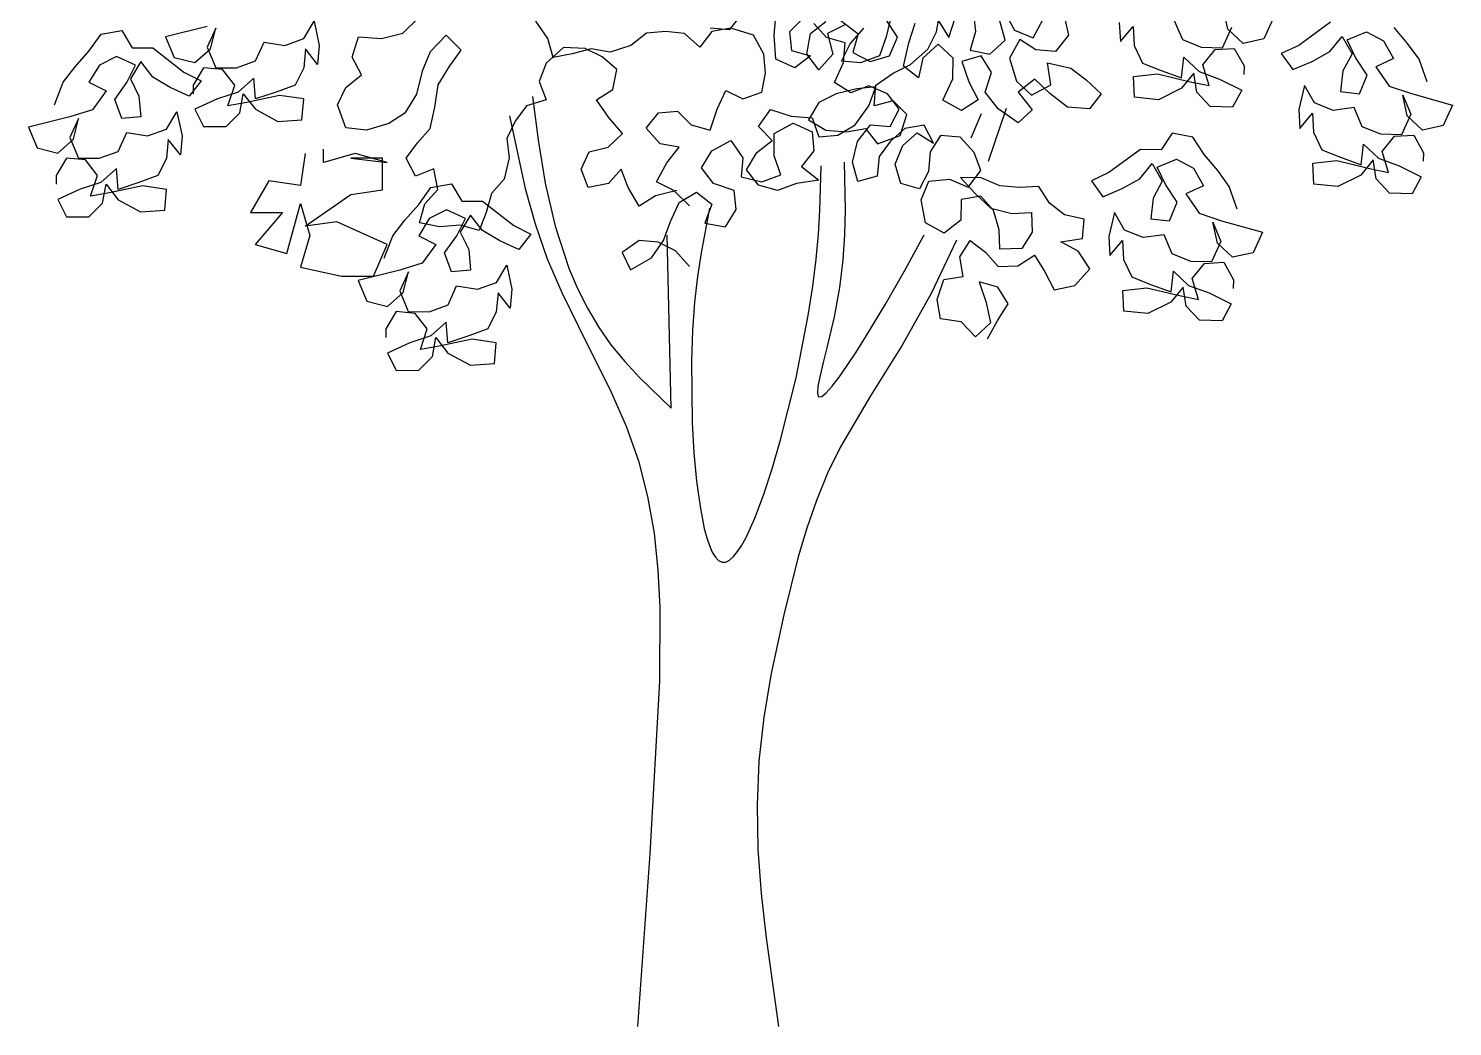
# Model space of a CAD drawing. Extents: x -624 to 3058, y 5313 to 11664.
# Drawn here: x -47 to 2501, y 5313 to 7099 of the extents above; entities that cross this region are included whole.
import ezdxf

# ---------------------------------------------------------------- set-up
doc = ezdxf.new("R2010")
doc.units = 0
doc.header["$LTSCALE"] = 150
doc.layers.get('0').update_dxf_attribs({"linetype": 'CONTINUOUS'})

msp = doc.modelspace()

# ---------------------------------------------------------------- linework, layer by layer
at = {"color": 0}
for p, q in [((1640.2, 6903.5), (1658.8, 6947.4)), ((1702.8, 6956.1), (1670.4, 6861.3)), ((1103, 6420), (1096.1, 6729.7))]:
    msp.add_line(p, q, dxfattribs=at)
for points in [[(272.7, 7103.1), (198.5, 7084.7), (213.9, 7047.6), (251, 7038.3), (278.8, 7063), (288.1, 7100), (272.7, 7066.1), (288.1, 7029), (325.1, 7028.9), (359.1, 7041.3), (374.6, 7075.2), (411.7, 7069), (445.7, 7081.4), (464.2, 7112.2), (473.4, 7069), (470.3, 7035), (448.7, 7062.8), (445.6, 7028.8), (430.1, 6998), (396.1, 6985.6), (359.1, 6973.3), (356, 7010.4), (328.2, 6985.7), (291.1, 6973.4), (250.9, 6954.9), (266.3, 6924), (306.5, 6923.9), (331.2, 6948.6), (337.5, 6982.6), (359, 6954.8), (399.2, 6933.1), (442.4, 6936.2), (445.6, 6973.2), (402.3, 6979.5), (343.6, 6967.2), (309.6, 6961), (322, 6998.1), (300.4, 7025.9), (266.4, 7029), (247.9, 6998.1), (247.9, 6982.7)], [(1113.3, 6809.2), (1075.2, 6799.8), (1046, 6781.3), (1026.5, 6814.7), (1013.8, 6847.6), (991, 6821.7), (954.4, 6814.9), (941.8, 6847.8), (956.7, 6878.5), (990.6, 6886.9), (1016.1, 6911.2), (990.8, 6940.9), (969.7, 6971.7), (998.9, 6990.2), (1005.8, 7025.7), (979.9, 7048.5), (949.3, 7063.4), (910.6, 7065.1), (879.3, 7037.1), (867, 7004.8), (879.6, 6972), (844.1, 6960.9), (823.9, 6933.4), (809, 6902.7), (813.1, 6867.8), (804.5, 6829.6), (781.7, 6803.8), (772.1, 6769.9), (759.8, 6737.6), (725.9, 6747.2), (688.3, 6744.7), (652.8, 6751.7), (662.4, 6785.5), (685.3, 6811.4), (678.5, 6848), (645.6, 6835.4), (628.8, 6867.2), (649, 6894.7), (671.8, 6920.6), (680.4, 6958.7), (686.3, 6998.4), (707.1, 7032.8), (727.3, 7060.3), (700.3, 7087.4), (671.6, 7057.8), (657.8, 7022.9), (647.6, 6982.1), (626.8, 6947.7), (597.7, 6929.3), (557.9, 6917.2), (520.8, 6921.5), (506.1, 6962.9), (521, 6993.6), (549.2, 7016.3), (532.3, 7048.1), (543.5, 7084.6), (584.8, 7081.4), (623, 7090.8), (650.1, 7117.7)], [(1135.8, 6781.8), (1108, 6809.6), (1077.1, 6825.1), (1095.7, 6859.1), (1117.3, 6886.9), (1083.4, 6893.1), (1058.7, 6920.9), (1080.3, 6948.7), (1114.3, 6951.7), (1139, 6927), (1173, 6917.7), (1185.4, 6954.8), (1200.8, 6988.7), (1231.7, 6973.2), (1265.7, 6985.6), (1271.9, 7019.5), (1268.9, 7053.5), (1250.3, 7087.5), (1210.2, 7099.9), (1176.2, 7093.8), (1154.6, 7066), (1126.8, 7090.7), (1092.8, 7093.8), (1058.8, 7090.8), (1031, 7069.2), (993.9, 7056.9), (960, 7063.1), (926, 7053.8), (892, 7047.7), (882.7, 7081.7), (861.2, 7112.6)], [(1135.7, 6673.7), (1111, 6701.5), (1080.1, 6717), (1046.1, 6720.1), (1015.2, 6698.5), (1030.6, 6667.6), (1067.7, 6689.2), (1089.4, 6720.1), (1101.8, 6754), (1117.2, 6788), (1148.2, 6806.5), (1175.9, 6784.9), (1163.5, 6750.9), (1200.6, 6744.7), (1219.2, 6775.6), (1216.1, 6809.5), (1179.1, 6821.9), (1157.5, 6849.8), (1176, 6880.6), (1210, 6899.1), (1231.6, 6868.2), (1228.5, 6834.2), (1265.6, 6824.9), (1299.5, 6837.3), (1287.2, 6871.3), (1287.3, 6911.4), (1321.3, 6929.9), (1355.2, 6914.4), (1358.3, 6880.5), (1336.6, 6852.7), (1367.5, 6827.9), (1327.3, 6821.8), (1293.3, 6809.5), (1259.4, 6818.8), (1237.8, 6846.6), (1256.3, 6877.5), (1284.2, 6899.1), (1259.5, 6923.8), (1281.1, 6954.7), (1318.2, 6942.3), (1355.2, 6939.2), (1367.6, 6905.2), (1401.5, 6908.2), (1432.5, 6926.7), (1457.2, 6960.7), (1469.6, 6994.7), (1435.6, 6991.6), (1398.5, 6982.4), (1367.6, 6966.9), (1349.1, 6936.1), (1379.9, 6917.5), (1417, 6914.4), (1451, 6920.5), (1472.6, 6892.7), (1512.8, 6908.1), (1525.1, 6945.2), (1500.5, 6969.9), (1466.5, 6960.7), (1469.6, 6997.7), (1500.5, 7019.3), (1531.4, 7034.8), (1562.3, 7062.5), (1577.8, 7093.4), (1584, 7127.4)], [(1228.8, 7124.6), (1207.1, 7096.8), (1173.1, 7099.9)], [(1343.1, 7121.4), (1315.2, 7093.6), (1318.3, 7059.7), (1352.3, 7050.4), (1324.4, 7028.8), (1290.5, 7044.2), (1287.4, 7087.5), (1290.5, 7121.5)], [(1414.1, 7105.9), (1383.2, 7090.5), (1392.4, 7053.4), (1367.7, 7025.6), (1346.1, 7053.5), (1352.3, 7090.5), (1380.1, 7112.1)], [(1383.8, 7131.4), (1437.9, 7089.8), (1428.3, 7056.7), (1459.5, 7040.4), (1494.1, 7050.5), (1508.1, 7083.9), (1487.1, 7115.9)], [(1497.5, 7124.4), (1488.2, 7084.2), (1475.8, 7050.2), (1441.8, 7037.9), (1407.8, 7041), (1423.3, 7071.9), (1448.1, 7099.7)], [(1806, 7124.2), (1814, 7087.3), (1791.1, 7058), (1756, 7061), (1726.9, 7079.5), (1708.5, 7046), (1721.1, 7004.9), (1748.3, 6979.8), (1782.6, 6998.6), (1776.6, 7037.8), (1818.5, 7028.5), (1845.6, 7007.7), (1872.8, 6982.6), (1852, 6955.5), (1812.6, 6958.3), (1781, 6983.3), (1753.7, 7008.4), (1724.1, 6985.4), (1749.4, 6953.6), (1724, 6930.7), (1688.1, 6955.5), (1665, 6985.2), (1676.7, 7020.7), (1658.1, 7050.5), (1623.5, 7040.4), (1635.9, 7003.7), (1652.5, 6971.6), (1622.6, 6952.9), (1589.1, 6971.3), (1607.3, 7009.2), (1608, 7046.3), (1580.7, 7071.5), (1553.3, 7046.3), (1546, 7011.1), (1518.9, 7031.9), (1528.2, 7073.8), (1539.9, 7109.2)], [(1581.3, 7113), (1599.9, 7083.2), (1611.6, 7118.6)], [(1643.9, 7130.8), (1647.6, 7093.8), (1638, 7060.7), (1673.3, 7053.3), (1700.7, 7078.5), (1690.4, 7117.4)], [(1698.6, 7130.8), (1717.4, 7096.6), (1750.8, 7082.6), (1769.1, 7116.2)], [(2105.8, 7101), (2089.3, 7064.4), (2052.3, 7065.5), (2018.7, 7078.8), (2004.2, 7113.2)], [(2180.5, 7117.4), (2164, 7080.8), (2126.7, 7072.6), (2099.6, 7098.1), (2091.4, 7135.4)], [(2283.2, 7110.6), (2226.4, 7068.9), (2195.1, 7054.4), (2215.9, 7026), (2250.3, 7040.4), (2281.7, 7058.1), (2304.1, 7085.3), (2321.8, 7053.8), (2305.4, 7023.4), (2301.3, 6986.4), (2335.2, 6982.4), (2348.5, 7016), (2327.8, 7047.5), (2313.2, 7078.8), (2347.6, 7093.3), (2378.1, 7077), (2395.7, 7045.6), (2364.4, 7031), (2388.1, 6996.3), (2427.9, 6982.8), (2501.5, 6962.2), (2485, 6925.6), (2447.7, 6917.4), (2420.6, 6942.9), (2412.4, 6980.2), (2426.8, 6945.8), (2410.3, 6909.2), (2373.3, 6910.2), (2339.7, 6923.5), (2325.2, 6958), (2288, 6952.8), (2254.4, 6966.2), (2236.7, 6997.6), (2226.2, 6954.6), (2228.3, 6920.5), (2250.7, 6947.7), (2252.9, 6913.7), (2267.4, 6882.3), (2301, 6869), (2337.7, 6855.6), (2341.9, 6892.6), (2369, 6867.1), (2405.7, 6853.7), (2445.3, 6834), (2429, 6803.6), (2388.8, 6804.7), (2364.8, 6830.1), (2359.6, 6864.3), (2337.2, 6837.1), (2296.5, 6816.6), (2253.3, 6820.9), (2251.3, 6858.1), (2294.7, 6863), (2353, 6849), (2386.8, 6841.9), (2375.5, 6879.3), (2397.9, 6906.4), (2432, 6908.5), (2449.6, 6877.1), (2449.2, 6861.7)], [(-0.6, 6963), (14.9, 7003.1), (36.5, 7030.9), (61.2, 7058.7), (82.9, 7089.5), (120, 7095.7), (138.5, 7064.8), (175.5, 7064.7), (231.1, 7021.5), (262, 7006), (240.3, 6978.2), (206.4, 6993.7), (175.5, 7012.2), (153.9, 7040.1), (135.3, 7009.2), (150.7, 6978.3), (153.8, 6941.2), (119.8, 6938.1), (107.5, 6972.1), (129.1, 7003), (144.6, 7033.9), (110.7, 7049.4), (79.8, 7033.9), (61.2, 7003.1), (92.1, 6987.6), (67.3, 6953.6), (27.2, 6941.3), (-47, 6922.9), (-31.6, 6885.8), (5.5, 6876.5), (33.3, 6901.2), (42.6, 6938.2), (27.1, 6904.3), (42.5, 6867.2), (79.6, 6867.1), (113.6, 6879.5), (129.1, 6913.4), (166.1, 6907.2), (200.1, 6919.5), (218.7, 6950.4), (227.9, 6907.2), (224.8, 6873.2), (203.2, 6901), (200.1, 6867), (184.6, 6836.2), (150.6, 6823.8), (113.5, 6811.5), (110.5, 6848.6), (82.6, 6823.9), (45.6, 6811.6), (5.4, 6793.1), (20.8, 6762.2), (61, 6762.1), (85.7, 6786.8), (91.9, 6820.8), (113.5, 6793), (153.6, 6771.3), (196.9, 6774.4), (200, 6811.4), (156.8, 6817.6), (98.1, 6805.3), (64.1, 6799.2), (76.5, 6836.3), (54.9, 6864.1), (20.9, 6867.2), (2.3, 6836.3), (2.3, 6820.9)], [(1669.5, 6543.8), (1687.9, 6577.3), (1706.4, 6606.5), (1687.7, 6636.4), (1654.5, 6646), (1666.9, 6609.3), (1674.9, 6572.5), (1647.5, 6547.3), (1622.4, 6574.7), (1585, 6579.8), (1579.3, 6614.6), (1591, 6650), (1625.7, 6655.8), (1619.9, 6690.5), (1638.5, 6719.7), (1665.5, 6698.9), (1688.4, 6673.6), (1723.3, 6674.9), (1753.2, 6693.6), (1771.8, 6663.8), (1788.4, 6631.6), (1825.3, 6639.7), (1852.5, 6669.2), (1831.6, 6701.1), (1800.3, 6717.4), (1839.4, 6723.3), (1842.4, 6758.4), (1807.1, 6765.7), (1780.1, 6786.5), (1761.4, 6816.4), (1726.5, 6815), (1691.4, 6817.9), (1658, 6831.9), (1620.8, 6832.6), (1646, 6805.2), (1675.5, 6778), (1713, 6768.5), (1747.9, 6769.9), (1749.3, 6735), (1730.8, 6705.8), (1691.5, 6704.3), (1690.1, 6739.2), (1680, 6773.8), (1657.2, 6799.1), (1622.4, 6793.3), (1621.7, 6756.1), (1592, 6733.1), (1558.5, 6751.4), (1550.3, 6792.7), (1564.3, 6826), (1601.3, 6829.7), (1634.6, 6815.7), (1657.5, 6845), (1645.3, 6877.3), (1620.2, 6904.7), (1585.1, 6907.7), (1566.5, 6878.6), (1563.6, 6843.5), (1547.3, 6812.2), (1514.2, 6821.8), (1504, 6856.4), (1518, 6889.7), (1543.3, 6912.6), (1572.5, 6894.1), (1555.9, 6926.2), (1521.2, 6920.5), (1495.8, 6897.6), (1475.1, 6870.5), (1472.1, 6835.4), (1437.5, 6825.3), (1427.4, 6859.9), (1436.8, 6897.4), (1459.7, 6926.8), (1494.8, 6923.8), (1511, 6955), (1490.3, 6982.6), (1456.9, 6996.6), (1424.6, 6984.4), (1395.5, 7002.9), (1411.5, 7038.5), (1414.5, 7073.6), (1381.3, 7083.2), (1358.5, 7108.5)], [(1905.2, 7109.8), (1907.3, 7075.8), (1929.7, 7102.9), (1931.9, 7068.9), (1946.4, 7037.6), (1980, 7024.3), (2016.7, 7010.8), (2020.9, 7047.8), (2048, 7022.3), (2084.7, 7008.9), (2124.3, 6989.2), (2108, 6958.8), (2067.8, 6959.9), (2043.8, 6985.4), (2038.6, 7019.5), (2016.2, 6992.3), (1975.5, 6971.9), (1932.3, 6976.2), (1930.3, 7013.3), (1973.7, 7018.3), (2032, 7004.2), (2065.8, 6997.1), (2054.5, 7034.5), (2076.9, 7061.7), (2111, 7063.8), (2128.6, 7032.4), (2128.2, 7016.9)], [(2456.3, 7003.7), (2442, 7044.2), (2421.2, 7072.6), (2397.3, 7101.1)], [(2116.3, 6776.1), (2102, 6816.7), (2081.2, 6845.1), (2057.3, 6873.6), (2036.6, 6905.1), (1999.7, 6912.3), (1980.3, 6882), (1943.2, 6883.1), (1886.4, 6841.4), (1855.1, 6826.9), (1875.9, 6798.4), (1910.3, 6812.9), (1941.7, 6830.6), (1964.1, 6857.7), (1981.8, 6826.3), (1965.5, 6795.9), (1961.3, 6758.9), (1995.2, 6754.9), (2008.5, 6788.5), (1987.8, 6820), (1973.2, 6851.3), (2007.6, 6865.8), (2038.1, 6849.4), (2055.7, 6818), (2024.4, 6803.5), (2048.1, 6768.8), (2087.9, 6755.3), (2161.5, 6734.7), (2145, 6698.1), (2107.7, 6689.9), (2080.6, 6715.3), (2072.4, 6752.7), (2086.9, 6718.3), (2070.4, 6681.6), (2033.3, 6682.7), (1999.7, 6696), (1985.2, 6730.4), (1948, 6725.3), (1914.4, 6738.6), (1896.7, 6770), (1886.2, 6727.1), (1888.4, 6693), (1910.8, 6720.2), (1912.9, 6686.1), (1927.4, 6654.8), (1961.1, 6641.5), (1997.8, 6628.1), (2001.9, 6665.1), (2029, 6639.6), (2065.7, 6626.2), (2105.3, 6606.5), (2089, 6576), (2048.8, 6577.2), (2024.8, 6602.6), (2019.6, 6636.7), (1997.2, 6609.6), (1956.5, 6589.1), (1913.3, 6593.4), (1911.3, 6630.6), (1954.7, 6635.5), (2013, 6621.5), (2046.8, 6614.3), (2035.5, 6651.7), (2057.9, 6678.9), (2092, 6681), (2109.6, 6649.6), (2109.2, 6634.2)], [(448.1, 6875.6), (440, 6818.6), (382.9, 6826.8), (350.3, 6769.8), (407.4, 6769.8), (358.5, 6712.9), (415.5, 6696.6), (440, 6786.1), (456.3, 6729.1), (440, 6672.2), (513.3, 6655.9), (570.3, 6655.9), (594.8, 6712.9), (505.1, 6753.6), (448.1, 6745.4), (529.6, 6802.4), (586.6, 6810.5), (586.6, 6867.5), (529.6, 6867.5), (594.8, 6859.3), (537.7, 6875.6), (480.7, 6859.3), (480.7, 6883.7)], [(589.5, 6688.5), (605, 6728.6), (626.7, 6756.4), (651.4, 6784.2), (673.1, 6815.1), (710.1, 6821.2), (728.6, 6790.3), (765.7, 6790.3), (821.3, 6747), (852.2, 6731.5), (830.5, 6703.7), (796.5, 6719.2), (765.7, 6737.7), (744.1, 6765.6), (725.5, 6734.7), (740.9, 6703.8), (744, 6666.7), (710, 6663.7), (697.7, 6697.7), (719.3, 6728.5), (734.8, 6759.4), (700.8, 6774.9), (669.9, 6759.5), (651.4, 6728.6), (682.2, 6713.1), (657.5, 6679.2), (617.3, 6666.8), (543.2, 6648.4), (558.6, 6611.3), (595.6, 6602), (623.5, 6626.7), (632.8, 6663.7), (617.3, 6629.8), (632.7, 6592.7), (669.8, 6592.6), (703.8, 6605), (719.2, 6638.9), (756.3, 6632.7), (790.3, 6645.1), (808.9, 6675.9), (818.1, 6632.7), (815, 6598.7), (793.4, 6626.5), (790.2, 6592.5), (774.8, 6561.7), (740.8, 6549.3), (703.7, 6537), (700.6, 6574.1), (672.8, 6549.4), (635.7, 6537.1), (595.6, 6518.6), (611, 6487.7), (651.1, 6487.6), (675.9, 6512.3), (682.1, 6546.3), (703.7, 6518.5), (743.8, 6496.8), (787.1, 6499.9), (790.2, 6536.9), (747, 6543.2), (688.2, 6530.9), (654.3, 6524.7), (666.7, 6561.8), (645.1, 6589.6), (611.1, 6592.7), (592.5, 6561.8), (592.5, 6546.4)]]:
    msp.add_lwpolyline(points, dxfattribs=at)
at = {"color": 0, "flags": 128}
for points in [[(854.9, 6977.4), (864.9, 6900), (877.5, 6822.8), (895.4, 6745.8), (920.3, 6670.6), (935.6, 6634.2), (953.2, 6599.1), (973, 6565.4), (995.3, 6533.5), (1020, 6503.5), (1046.6, 6474.8), (1103, 6420)], [(813.6, 6943), (841.9, 6813.2), (859.5, 6749.6), (881.3, 6687.3), (907.5, 6626.7), (936.5, 6567.1), (995.9, 6448.3), (1022.5, 6387.8), (1044.7, 6325.7), (1061.1, 6261.7), (1072.5, 6196.3), (1079.4, 6130.1), (1082.7, 6063.7), (1082.3, 5931.4)], [(1171.9, 6777.8), (1156.9, 6698.2), (1150.5, 6655.5), (1145.2, 6609.5), (1141.6, 6559.2), (1139.7, 6505.4), (1141, 6394.2), (1144, 6340.1), (1148.6, 6289.4), (1154.8, 6243.7), (1162.5, 6204.6), (1166.9, 6188.1), (1171.7, 6173.9), (1176.8, 6162.2), (1182.3, 6153.2), (1188.1, 6147.2), (1194.3, 6144.3), (1200.9, 6144.6), (1207.7, 6148), (1214.8, 6154.3), (1222.1, 6163.3), (1229.6, 6174.8), (1237.2, 6188.7), (1252.8, 6222.8), (1268.5, 6264.2), (1284, 6311.4), (1299.1, 6363.1), (1326.6, 6474.1), (1348.5, 6585.6), (1356.7, 6638.1), (1362.6, 6686.6), (1366.6, 6731.5), (1369.1, 6773.7), (1371.7, 6853.5)], [(1282.1, 5945.2), (1269.2, 5866.9), (1260.1, 5788.3), (1256.8, 5709.6), (1258.5, 5630.6), (1264.2, 5551.4), (1273, 5472.2), (1295.4, 5313.4)]]:
    msp.add_lwpolyline(points, dxfattribs=at)
at = {"color": 0, "extrusion": (0, 0, -1), "flags": 128}
for points in [[(-1413, 6860.4), (-1414.5, 6775.1), (-1413.5, 6730.8), (-1410.4, 6684.6), (-1404.5, 6635.6), (-1395, 6583.4), (-1381.8, 6528.2), (-1375.2, 6501.9), (-1369.6, 6478.5), (-1365.8, 6459.5), (-1364.8, 6446.4), (-1367.1, 6440.3), (-1372.5, 6440.8), (-1380.7, 6447.3), (-1391.3, 6459.1), (-1403.9, 6475.5), (-1418.4, 6496.1), (-1434.2, 6520), (-1451.1, 6546.8), (-1486.7, 6606.1), (-1522.5, 6668.9), (-1556, 6730.4)], [(-1613.9, 6720.3), (-1568.3, 6625), (-1516.4, 6532.5), (-1459.8, 6442.3), (-1406.2, 6350.9), (-1383.2, 6303.5), (-1363.2, 6254.8), (-1345.8, 6205), (-1330.5, 6154.1), (-1304.6, 6050.4), (-1282.1, 5945.2)], [(-1082.3, 5931.4), (-1064.7, 5622.3), (-1042.8, 5313.4)]]:
    msp.add_lwpolyline(points, dxfattribs=at)

doc.saveas('drawing.dxf')
